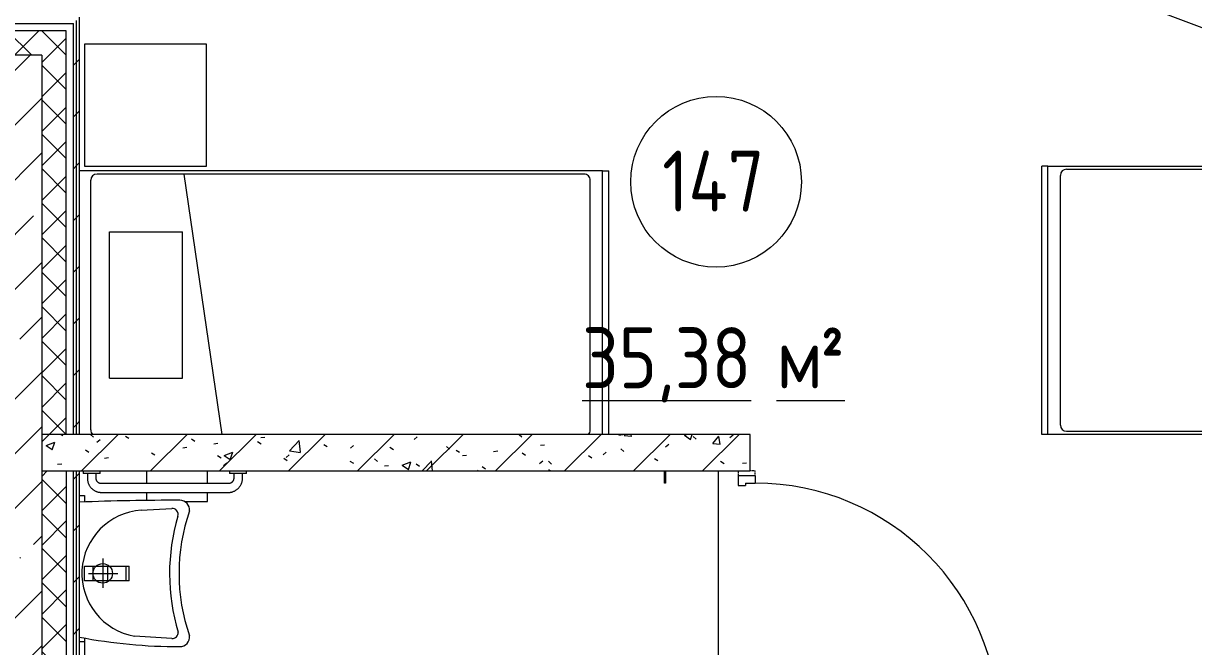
# Model space of a CAD drawing. Header units: millimetres. Extents: x -515342 to 330399, y -224905 to 507333.
# Drawn here: x -319173 to -314376, y -24624 to -22069 of the extents above; entities that cross this region are included whole.
import ezdxf

# ---------------------------------------------------------------- set-up
doc = ezdxf.new("R2010")
doc.units = ezdxf.units.MM
doc.linetypes.add('ASVP_Невидимые', pattern=[5, 3, -2])
for name, color, linetype, lineweight in [('Двери', 7, 'Continuous', 0), ('Марки помещений', 7, 'Continuous', 0), ('Мебель', 7, 'Continuous', 0), ('Оборудование', 7, 'Continuous', 0), ('Перекрытие', 7, 'Continuous', 0), ('Сантехника', 7, 'Continuous', 0), ('Стены внутренние', 7, 'Continuous', 0), ('Стены наружные', 7, 'Continuous', 0), ('Стены несущие', 7, 'Continuous', 0), ('Стены отделка', 7, 'Continuous', 0), ('Стены перегородки', 7, 'Continuous', 0), ('Стены штриховка', 7, 'Continuous', 0), ('экспертиза ДУ', 1, 'Continuous', 0)]:
    doc.layers.add(name, color=color, linetype=linetype, lineweight=lineweight)
doc.styles.add('GOST Common_1', font='', dxfattribs={"width": 0.9, "height": 250})
doc.styles.add('GOST Common_2', font='', dxfattribs={"width": 0.9, "height": 250})
doc.styles.get('GOST Common_1').set_extended_font_data('GOST Common')
doc.styles.get('GOST Common_2').set_extended_font_data('GOST Common')
pattern_1 = [(45, (-374753.14, -35598.53), (-224.5064, 224.5064), []), (45, (-374528.64, -35598.53), (-224.5064, 224.5064), [396.875, -79.375, 3.353, -76.022])]
pattern_2 = [(45, (-374753.14, -35598.53), (-70.71068, 70.71068), []), (135, (-374753.14, -35598.53), (-70.71068, -70.71068), [])]
pattern_3 = [(45, (-374753.14, -35598.53), (-106.066, 106.066), [])]

# ---------------------------------------------------------------- blocks, each defined once
blk = doc.blocks.new('Кровать-Больница - 1100 x 2200 мм-V27-О_АР_П_1_0_000_План 1 этажа')
at = {"layer": 'Мебель'}
for p, q in [((958.5, -1465.6), (958.5, 679)), ((-103.4, 632.8), (920.4, 632.8)), ((945.8, -1389.4), (945.8, 607.4)), ((108.5, 556.6), (108.5, 256.6)), ((108.5, 556.6), (708.5, 556.6)), ((708.5, 556.6), (708.5, 256.6)), ((945.8, 251.8), (-121.5, 96.1)), ((108.5, 256.6), (708.5, 256.6)), ((-103.4, -1414.8), (920.4, -1414.8)), ((-121.5, -1465.6), (958.5, -1465.6)), ((958.5, -1465.6), (958.5, -1491)), ((-121.5, -1491), (958.5, -1491))]:
    blk.add_line(p, q, dxfattribs=at)
for centre, start, end in [((-103.4, 607.4), 90, 135), ((920.4, 607.4), 0, 90), ((920.4, -1389.4), 270, 0), ((-103.4, -1389.4), 225, 270)]:
    blk.add_arc(centre, 25.4, start, end, dxfattribs=at)
blk = doc.blocks.new('Кровать-Больница - 1100 x 2200 мм-V4-О_АР_П_1_0_000_План 1 этажа')
at = {"layer": 'Мебель'}
for p, q in [((-141.5, 1491), (958.5, 1491)), ((-141.5, 1465.6), (-141.5, 1491)), ((958.5, 1465.6), (958.5, 1491)), ((-141.5, -683.6), (-141.5, 1465.6)), ((-141.5, 1465.6), (958.5, 1465.6)), ((958.5, 1465.6), (958.5, -683.6)), ((-103.4, 1414.8), (920.4, 1414.8)), ((-128.8, 1389.4), (-128.8, -607.4)), ((945.8, 1389.4), (945.8, -607.4)), ((945.8, -251.8), (-128.8, -95.1)), ((108.5, -256.6), (708.5, -256.6)), ((108.5, -556.6), (108.5, -256.6)), ((708.5, -556.6), (708.5, -256.6)), ((108.5, -556.6), (708.5, -556.6)), ((-103.4, -632.8), (920.4, -632.8)), ((-141.5, -683.6), (958.5, -683.6)), ((-141.5, -709), (-141.5, -683.6)), ((958.5, -709), (958.5, -683.6))]:
    blk.add_line(p, q, dxfattribs=at)
for centre, start, end in [((-103.4, 1389.4), 90, 180), ((920.4, 1389.4), 0, 90), ((-103.4, -607.4), 180, 270), ((920.4, -607.4), 270, 0)]:
    blk.add_arc(centre, 25.4, start, end, dxfattribs=at)
blk = doc.blocks.new('Дверь_Деревянная_1 полотно - АР_Дверь_Санузел_1000х2000h_полотно__Г_Пр-8752859-О_АР_П_1_0_000_План 1 этажа')
at = {"layer": 'Двери', "linetype": 'ASVP_Невидимые', "lineweight": 18}
for p, q in [((-550, -25), (-530, -25)), ((550, -25), (530, -25)), ((-550, -95), (-550, -75)), ((-530, -95), (-550, -95)), ((530, -95), (550, -95)), ((550, -95), (550, -75))]:
    blk.add_line(p, q, dxfattribs=at)
at = {"layer": 'Двери', "lineweight": 18}
for p, q in [((-530, -25), (-490, -25)), ((-530, -95), (-530, -25)), ((-490, -25), (-490, -55)), ((490, -25), (490, -55)), ((530, -25), (490, -25)), ((530, -95), (530, -25)), ((-530, -95), (-500, -95)), ((-500, -55), (-500, -95)), ((-500, -55), (-490, -55)), ((-500, -95), (-500, -1095)), ((-460, -95), (-500, -95)), ((-460, -95), (-460, -260)), ((500, -55), (490, -55)), ((500, -55), (500, -95)), ((530, -95), (500, -95)), ((-460, -330), (-460, -860)), ((-460, -930), (-460, -1095)), ((-500, -1095), (-460, -1095))]:
    blk.add_line(p, q, dxfattribs=at)
blk.add_arc((-500, -95), 1000, 270, 360, dxfattribs=at)
blk = doc.blocks.new('Прикроватная тумба - Прикроватная тумба-V28-О_АР_П_1_0_000_План 1 этажа')
at = {"layer": 'Мебель'}
for p, q in [((500, 500), (0, 500)), ((0, 500), (0, 0)), ((500, 0), (500, 500)), ((0, 0), (500, 0))]:
    blk.add_line(p, q, dxfattribs=at)
blk = doc.blocks.new('Раковина для МГН 600х450 - Раковина для МГН 600х450-10140932-О_АР_П_1_0_000_План 1 этажа')
at = {"layer": 'Сантехника'}
for p, q in [((-258.8, 253.2), (-266.6, 377.9)), ((266.6, 377.9), (257, 225.9)), ((-30, 191.2), (-30, 203.7)), ((30, 203.7), (-30, 203.7)), ((30, 203.7), (30, 191.2)), ((-30, 116.2), (-30, 191.2)), ((30, 191.2), (-30, 191.2)), ((0, 37.3), (0, 157.3)), ((30, 191.2), (30, 116.2)), ((-30, 56.2), (-30, 116.2)), ((30, 116.2), (-30, 116.2)), ((30, 116.2), (30, 56.2)), ((-61.5, 95), (58.5, 95)), ((-30, 20), (-30, 56.2)), ((30, 56.2), (-30, 56.2)), ((30, 56.2), (30, 20)), ((30, 20), (-30, 20))]:
    blk.add_line(p, q, dxfattribs=at)
blk.add_circle((0, 95), 40, dxfattribs=at)
for centre, radius, start, end in [((-260, 411), 40, 84.6341, 180), ((0, 1190.1), 782.4, 250.8821, 289.1179), ((260, 411), 40, 360, 95.3659), ((10581.6, 411), 10881.6, 180, 182.16475), ((-241.6, 379.4), 25, 73.3148, 183.5941), ((1.4, 1190.1), 821.3, 253.3148, 286.9337), ((241.6, 379.4), 25, 356.4059, 92.4122), ((-1895.6, 411), 2195.6, 349.2104, 360), ((0.7, 269.5), 260, 183.5941, 350.3344)]:
    blk.add_arc(centre, radius, start, end, dxfattribs=at)
blk = doc.blocks.new('МГН_Санузел_Поручень горизонтальный - АР_Сантехнические приборы_МГН_Поручень горизонтальный-3156318-О_АР_П_1_0_000_План 1 этажа')
at = {"layer": 'Сантехника'}
for p, q in [((-595.8, 88), (-1115.8, 88)), ((-1115.8, 52), (-595.8, 52)), ((-1190.8, 10), (-1190.8, 0)), ((-1190.8, 10), (-1155.8, 10)), ((-1173.8, 30), (-1173.8, 10)), ((-1155.8, 10), (-1120.8, 10)), ((-1137.8, 10), (-1137.8, 30)), ((-1120.8, 0), (-1120.8, 10)), ((-590.8, 10), (-590.8, 0)), ((-590.8, 10), (-555.8, 10)), ((-573.8, 30), (-573.8, 10)), ((-555.8, 10), (-520.8, 10)), ((-537.8, 10), (-537.8, 30)), ((-520.8, 0), (-520.8, 10))]:
    blk.add_line(p, q, dxfattribs=at)
at = {"layer": 'Сантехника', "flags": 128}
for points in [[(-1115.8, 88), (-1118.1, 88), (-1120.4, 87.8), (-1122.7, 87.6), (-1125, 87.3), (-1127.3, 86.8), (-1129.6, 86.3), (-1131.8, 85.7), (-1134, 85.1), (-1136.2, 84.3), (-1138.4, 83.4), (-1140.5, 82.5), (-1142.6, 81.4), (-1144.6, 80.3), (-1146.6, 79.1), (-1148.5, 77.9), (-1150.4, 76.5), (-1152.3, 75.1), (-1154, 73.6), (-1155.8, 72), (-1157.4, 70.4), (-1159, 68.7), (-1160.5, 67), (-1161.9, 65.1), (-1163.3, 63.3), (-1164.6, 61.3), (-1165.8, 59.4), (-1166.9, 57.3), (-1168, 55.3), (-1169, 53.2), (-1169.9, 51), (-1170.7, 48.8), (-1171.4, 46.6), (-1172, 44.4), (-1172.5, 42.1), (-1173, 39.9), (-1173.3, 37.6), (-1173.6, 35.3), (-1173.7, 32.9), (-1173.8, 30.6), (-1173.8, 30)], [(-1137.8, 30), (-1137.8, 30.9), (-1137.7, 31.8), (-1137.6, 32.6), (-1137.5, 33.5), (-1137.4, 34.4), (-1137.2, 35.2), (-1136.9, 36.1), (-1136.7, 36.9), (-1136.4, 37.8), (-1136.1, 38.6), (-1135.7, 39.4), (-1135.3, 40.2), (-1134.9, 40.9), (-1134.4, 41.7), (-1134, 42.4), (-1133.4, 43.1), (-1132.9, 43.8), (-1132.3, 44.5), (-1131.7, 45.2), (-1131.1, 45.8), (-1130.5, 46.4), (-1129.8, 47), (-1129.1, 47.5), (-1128.4, 48), (-1127.7, 48.5), (-1126.9, 49), (-1126.2, 49.4), (-1125.4, 49.8), (-1124.6, 50.2), (-1123.8, 50.5), (-1122.9, 50.8), (-1122.1, 51.1), (-1121.3, 51.3), (-1120.4, 51.5), (-1119.5, 51.7), (-1118.7, 51.8), (-1117.8, 51.9), (-1116.9, 52), (-1116, 52), (-1115.8, 52)], [(-537.8, 30), (-537.8, 32.3), (-538, 34.6), (-538.2, 36.9), (-538.5, 39.2), (-539, 41.5), (-539.5, 43.8), (-540.1, 46), (-540.7, 48.2), (-541.5, 50.4), (-542.4, 52.6), (-543.3, 54.7), (-544.3, 56.8), (-545.5, 58.8), (-546.7, 60.8), (-547.9, 62.7), (-549.3, 64.6), (-550.7, 66.5), (-552.2, 68.2), (-553.8, 70), (-555.4, 71.6), (-557.1, 73.2), (-558.8, 74.7), (-560.7, 76.1), (-562.5, 77.5), (-564.5, 78.8), (-566.4, 80), (-568.5, 81.2), (-570.5, 82.2), (-572.6, 83.2), (-574.8, 84.1), (-577, 84.9), (-579.2, 85.6), (-581.4, 86.2), (-583.7, 86.7), (-585.9, 87.2), (-588.2, 87.5), (-590.5, 87.8), (-592.9, 87.9), (-595.2, 88), (-595.8, 88)], [(-595.8, 52), (-594.9, 52), (-594, 51.9), (-593.2, 51.8), (-592.3, 51.7), (-591.4, 51.6), (-590.6, 51.4), (-589.7, 51.1), (-588.9, 50.9), (-588, 50.6), (-587.2, 50.3), (-586.4, 49.9), (-585.6, 49.5), (-584.9, 49.1), (-584.1, 48.6), (-583.4, 48.2), (-582.7, 47.6), (-582, 47.1), (-581.3, 46.5), (-580.6, 45.9), (-580, 45.3), (-579.4, 44.7), (-578.8, 44), (-578.3, 43.3), (-577.8, 42.6), (-577.3, 41.9), (-576.8, 41.1), (-576.4, 40.4), (-576, 39.6), (-575.6, 38.8), (-575.3, 38), (-575, 37.1), (-574.7, 36.3), (-574.5, 35.5), (-574.3, 34.6), (-574.1, 33.7), (-574, 32.9), (-573.9, 32), (-573.8, 31.1), (-573.8, 30.2), (-573.8, 30)]]:
    blk.add_lwpolyline(points, dxfattribs=at)
blk = doc.blocks.new('Опорный поручень - Опорный поручень для раковины-8747147-О_АР_П_1_0_000_План 1 этажа')
at = {"layer": 'Оборудование'}
for p, q in [((76235, 10765), (76235, 10925)), ((76255, 10925), (76235, 10925)), ((76235, 10865), (75795, 10865)), ((75795, 10825), (76235, 10825)), ((76235, 10765), (76255, 10765))]:
    blk.add_line(p, q, dxfattribs=at)
at = {"layer": 'Оборудование', "flags": 128}
for points in [[(75685, 10845), (75685, 10845.8), (75685.1, 10846.6), (75685.1, 10847.4), (75685.3, 10848.2), (75685.4, 10849), (75685.6, 10849.8), (75685.8, 10850.5), (75686, 10851.3), (75686.3, 10852), (75686.6, 10852.8), (75686.9, 10853.5), (75687.3, 10854.2), (75687.6, 10854.9), (75688.1, 10855.6), (75688.5, 10856.3), (75689, 10856.9), (75689.4, 10857.6), (75690, 10858.2), (75690.5, 10858.8), (75691.1, 10859.3), (75691.7, 10859.9), (75692.3, 10860.4), (75692.9, 10860.9), (75693.5, 10861.4), (75694.2, 10861.8), (75694.9, 10862.2), (75695.6, 10862.6), (75696.3, 10863), (75697, 10863.3), (75697.8, 10863.6), (75698.5, 10863.9), (75699.3, 10864.2), (75700, 10864.4), (75700.8, 10864.6), (75701.6, 10864.7), (75702.4, 10864.8), (75703.2, 10864.9), (75704, 10865), (75704.8, 10865), (75705, 10865)], [(75705, 10825), (75704.2, 10825), (75703.4, 10825.1), (75702.6, 10825.1), (75701.8, 10825.3), (75701, 10825.4), (75700.2, 10825.6), (75699.5, 10825.8), (75698.7, 10826), (75698, 10826.3), (75697.2, 10826.6), (75696.5, 10826.9), (75695.8, 10827.3), (75695.1, 10827.6), (75694.4, 10828.1), (75693.7, 10828.5), (75693.1, 10829), (75692.4, 10829.4), (75691.8, 10830), (75691.2, 10830.5), (75690.7, 10831.1), (75690.1, 10831.7), (75689.6, 10832.3), (75689.1, 10832.9), (75688.6, 10833.5), (75688.2, 10834.2), (75687.8, 10834.9), (75687.4, 10835.6), (75687, 10836.3), (75686.7, 10837), (75686.4, 10837.8), (75686.1, 10838.5), (75685.8, 10839.3), (75685.6, 10840), (75685.4, 10840.8), (75685.3, 10841.6), (75685.2, 10842.4), (75685.1, 10843.2), (75685, 10844), (75685, 10844.8), (75685, 10845)], [(75795, 10865), (75791.4, 10865), (75787.8, 10865), (75784.2, 10865), (75780.7, 10865), (75777.1, 10865), (75773.6, 10865), (75770.1, 10865), (75766.7, 10865), (75763.3, 10865), (75760, 10865), (75756.7, 10865), (75753.4, 10865), (75750.3, 10865), (75747.2, 10865), (75744.2, 10865), (75741.3, 10865), (75738.4, 10865), (75735.7, 10865), (75733, 10865), (75730.4, 10865), (75728, 10865), (75725.6, 10865), (75723.4, 10865), (75721.3, 10865), (75719.3, 10865), (75717.4, 10865), (75715.6, 10865), (75714, 10865), (75712.5, 10865), (75711.1, 10865), (75709.9, 10865), (75708.8, 10865), (75707.8, 10865), (75707, 10865), (75706.3, 10865), (75705.8, 10865), (75705.4, 10865), (75705.1, 10865), (75705, 10865), (75705, 10865)], [(75705, 10865), (75705.1, 10865), (75705.3, 10865), (75705.6, 10865), (75706.1, 10865), (75706.8, 10865), (75707.6, 10865), (75708.5, 10865), (75709.6, 10865), (75710.8, 10865), (75712.1, 10865), (75713.6, 10865), (75715.2, 10865), (75716.9, 10865), (75718.7, 10865), (75720.7, 10865), (75722.8, 10865), (75725, 10865), (75727.3, 10865), (75729.8, 10865), (75732.3, 10865), (75734.9, 10865), (75737.7, 10865), (75740.5, 10865), (75743.4, 10865), (75746.4, 10865), (75749.4, 10865), (75752.6, 10865), (75755.8, 10865), (75759.1, 10865), (75762.4, 10865), (75765.8, 10865), (75769.2, 10865), (75772.7, 10865), (75776.2, 10865), (75779.7, 10865), (75783.3, 10865), (75786.8, 10865), (75790.4, 10865), (75794, 10865), (75795, 10865)], [(75795, 10825), (75791.4, 10825), (75787.8, 10825), (75784.2, 10825), (75780.7, 10825), (75777.1, 10825), (75773.6, 10825), (75770.1, 10825), (75766.7, 10825), (75763.3, 10825), (75760, 10825), (75756.7, 10825), (75753.4, 10825), (75750.3, 10825), (75747.2, 10825), (75744.2, 10825), (75741.3, 10825), (75738.4, 10825), (75735.7, 10825), (75733, 10825), (75730.4, 10825), (75728, 10825), (75725.6, 10825), (75723.4, 10825), (75721.3, 10825), (75719.3, 10825), (75717.4, 10825), (75715.6, 10825), (75714, 10825), (75712.5, 10825), (75711.1, 10825), (75709.9, 10825), (75708.8, 10825), (75707.8, 10825), (75707, 10825), (75706.3, 10825), (75705.8, 10825), (75705.4, 10825), (75705.1, 10825), (75705, 10825), (75705, 10825)], [(75705, 10825), (75705.1, 10825), (75705.3, 10825), (75705.6, 10825), (75706.1, 10825), (75706.8, 10825), (75707.6, 10825), (75708.5, 10825), (75709.6, 10825), (75710.8, 10825), (75712.1, 10825), (75713.6, 10825), (75715.2, 10825), (75716.9, 10825), (75718.7, 10825), (75720.7, 10825), (75722.8, 10825), (75725, 10825), (75727.3, 10825), (75729.8, 10825), (75732.3, 10825), (75734.9, 10825), (75737.7, 10825), (75740.5, 10825), (75743.4, 10825), (75746.4, 10825), (75749.4, 10825), (75752.6, 10825), (75755.8, 10825), (75759.1, 10825), (75762.4, 10825), (75765.8, 10825), (75769.2, 10825), (75772.7, 10825), (75776.2, 10825), (75779.7, 10825), (75783.3, 10825), (75786.8, 10825), (75790.4, 10825), (75794, 10825), (75795, 10825)]]:
    blk.add_lwpolyline(points, dxfattribs=at)
blk = doc.blocks.new('2D_МГН_Санузел_Аксессуары - АР_Сантехнические приборы_Универсальный травмобезопасный держатель _крючок_-10688742-О_АР_П_1_0_000_План 1 этажа')
at = {"layer": 'Сантехника'}
for p, q in [((-111.6, 75), (-111.6, 125)), ((-111.6, 125), (-106.6, 125)), ((-106.6, 125), (-106.6, 75))]:
    blk.add_line(p, q, dxfattribs=at)
blk = doc.blocks.new('2D_МГН_Санузел_Аксессуары - АР_Сантехнические приборы_Зеркало поворотное-10688763-О_АР_П_1_0_000_План 1 этажа')
at = {"layer": 'Сантехника'}
for p, q in [((-409.1, 27.5), (-409.1, 47.5)), ((-409.1, 47.5), (-381.9, 47.5)), ((175.3, 47.5), (190.9, 47.5))]:
    blk.add_line(p, q, dxfattribs=at)
blk = doc.blocks.new('2D_МГН_Санузел_Аксессуары - АР_Сантехнические приборы_Бесконтактная сушилка для рук-V285-О_АР_П_1_0_000_План 1 этажа')
at = {"layer": 'Сантехника'}
for p, q in [((-234.1, 200), (-234.1, 162.9)), ((-139.2, 200), (-234.1, 200)), ((15.9, 163), (15.9, 196.3)), ((-234.1, 127), (-234.1, 75)), ((15.9, 75), (15.9, 127.2))]:
    blk.add_line(p, q, dxfattribs=at)
blk = doc.blocks.new('ASVP_Марка_Помещение_ДваЗначения - Номер Площадь-685795-О_АР_П_1_0_000_План 1 этажа')
at = {"layer": 'Марки помещений'}
blk.add_circle((0, 0), 3.5, dxfattribs=at)

msp = doc.modelspace()

# ---------------------------------------------------------------- hatches: boundary and pattern name
at = {"layer": 'Стены внутренние'}
h = msp.add_hatch(dxfattribs=at)
h.set_pattern_fill('FP_11', color=256, style=0, pattern_type=2)
h.set_pattern_definition(pattern_3)
h.paths.add_polyline_path([(-318955.6427, -23753.5295), (-318955.6427, -22068.5295), (-318968.1427, -22068.5295), (-318968.1427, -23753.5295)])
h = msp.add_hatch(dxfattribs=at)
h.set_pattern_fill('FP_11', color=256, style=0, pattern_type=2)
h.set_pattern_definition(pattern_3)
h.paths.add_polyline_path([(-318943.1427, -23753.5295), (-318943.1427, -22056.0295), (-318955.6427, -22056.0295), (-318955.6427, -23753.5295)])
h = msp.add_hatch(dxfattribs=at)
h.set_pattern_fill('FP_1', color=256, style=0, pattern_type=2)
h.set_pattern_definition(pattern_1)
h.paths.add_polyline_path([(-319098.1427, -22588.5295), (-319098.1427, -22198.5295), (-321903.1427, -22198.5295), (-321903.1427, -22588.5295), (-319488.1427, -22588.5295)])
h = msp.add_hatch(dxfattribs=at)
h.set_pattern_fill('FP_1', color=256, style=0, pattern_type=2)
h.set_pattern_definition(pattern_1)
h.paths.add_polyline_path([(-319488.1427, -26593.5295), (-319098.1427, -26593.5295), (-319098.1427, -22588.5295), (-319488.1427, -22588.5295), (-319488.1427, -26203.5295)])
h = msp.add_hatch(dxfattribs=at)
h.set_pattern_fill('FP_3', color=256, style=0, pattern_type=2)
h.set_pattern_definition([(45, (-374753.14, -35598.53), (-141.42136, 141.42136), [])])
h.paths.add_polyline_path([(-318955.6427, -23903.5295), (-316193.1427, -23903.5295), (-316193.1427, -23753.5295), (-319098.1427, -23753.5295), (-319098.1427, -23903.5295), (-318968.1427, -23903.5295)])
h = msp.add_hatch(dxfattribs=at)
h.set_pattern_fill('FP_4', color=256, style=0, pattern_type=2)
h.set_pattern_definition([(50, (-374753.14, -35598.53), (364.368, -31.8783), [38.1, -419.1]), (355, (-374753.14, -35598.53), (-70.4859, 382.1133), [30.48, -335.28]), (100.451, (-374722.78, -35601.2), (293.885, 350.2334), [32.38, -356.18]), (46.184, (-374753.14, -35496.93), (542.1585, -84.0858), [57.15, -628.65]), (96.636, (-374707.96, -35503.94), (474.805, 494.8554), [48.57, -534.27]), (351.184, (-374753.14, -35496.93), (474.81, 494.85), [45.72, -502.92]), (21, (-374702.34, -35522.33), (303.2285, -204.5305), [38.1, -419.1]), (326, (-374702.34, -35522.33), (123.604, 368.376), [30.48, -335.28]), (71.451, (-374677.07, -35539.37), (426.8341, 163.8427), [32.38, -356.18]), (37.5, (-374753.14, -35598.53), (6.17665, 169.11015), [16.764, -314.452, 16.764, -323.596, -336.55]), (37.5, (-374753.14, -35598.53), (6.17665, 169.11015), [-671.576, 16.764, -319.786]), (7.5, (-374753.14, -35598.53), (133.6389, 200.3615), [16.764, -177.292, 16.764, -306.832, -128.27]), (7.5, (-374753.14, -35598.53), (133.6389, 200.3615), [-517.652, 16.764, -111.506]), (327.5, (-374866.43, -35598.53), (271.18182, -11.45836), [16.764, -110.236, 16.764, -379.476, -525.78]), (327.5, (-374866.43, -35598.53), (271.18182, -11.45836), [-523.24, 16.764, -509.016]), (317.5, (-374917.23, -35598.53), (296.2585, 50.8528), [16.764, -148.336, 16.764, -246.38, -373.38]), (317.5, (-374917.23, -35598.53), (296.2585, 50.8528), [-428.244, 16.764, -356.616])])
h.paths.add_polyline_path([(-318955.6427, -23903.5295), (-316193.1427, -23903.5295), (-316193.1427, -23753.5295), (-319098.1427, -23753.5295), (-319098.1427, -23903.5295), (-318968.1427, -23903.5295)])
h = msp.add_hatch(dxfattribs=at)
h.set_pattern_fill('FP_11', color=256, style=0, pattern_type=2)
h.set_pattern_definition(pattern_3)
h.paths.add_polyline_path([(-318968.1427, -26203.5295), (-318955.6427, -26203.5295), (-318955.6427, -23903.5295), (-318968.1427, -23903.5295), (-318968.1427, -26063.7584)])
h = msp.add_hatch(dxfattribs=at)
h.set_pattern_fill('FP_11', color=256, style=0, pattern_type=2)
h.set_pattern_definition(pattern_3)
h.paths.add_polyline_path([(-318955.6427, -26203.5295), (-318943.1427, -26203.5295), (-318943.1427, -23903.5295), (-318955.6427, -23903.5295), (-318955.6427, -26063.7584)])
at = {"layer": 'Стены наружные'}
h = msp.add_hatch(dxfattribs=at)
h.set_pattern_fill('FP_10', color=256, style=0, pattern_type=2)
h.set_pattern_definition(pattern_2)
h.paths.add_polyline_path([(-320608.3697, -22198.5295), (-319098.1427, -22198.5295), (-319098.1427, -22098.5295), (-321903.1427, -22098.5295), (-321903.1427, -22198.5295), (-321496.7168, -22198.5295)])
h = msp.add_hatch(dxfattribs=at)
h.set_pattern_fill('FP_10', color=256, style=0, pattern_type=2)
h.set_pattern_definition(pattern_2)
h.paths.add_polyline_path([(-318998.1427, -26203.5295), (-318998.1427, -23903.5295), (-319098.1427, -23903.5295), (-319098.1427, -26203.5295)])
h.paths.add_polyline_path([(-318998.1427, -23753.5295), (-318998.1427, -22098.5295), (-319098.1427, -22098.5295), (-319098.1427, -23753.5295)])

# ---------------------------------------------------------------- linework, layer by layer
at = {"layer": 'Перекрытие'}
msp.add_line((-316323.1427, -25003.5295), (-316323.1427, -23903.5295), dxfattribs=at)
at = {"layer": 'Стены несущие'}
for q in [(-321903.1427, -22198.5295), (-319098.1427, -26203.5295)]:
    msp.add_line((-319098.1427, -22198.5295), q, dxfattribs=at)
at = {"layer": 'Стены отделка'}
for p, q in [((-318943.1427, -23753.5295), (-318943.1427, -22043.5295)), ((-318998.1427, -23903.5295), (-318998.1427, -26203.5295)), ((-318943.1427, -26203.5295), (-318943.1427, -23903.5295))]:
    msp.add_line(p, q, dxfattribs=at)
at = {"layer": 'Стены перегородки'}
for p, q in [((-316193.1427, -23753.5295), (-319098.1427, -23753.5295)), ((-316193.1427, -23903.5295), (-316193.1427, -23753.5295)), ((-319098.1427, -23903.5295), (-316193.1427, -23903.5295))]:
    msp.add_line(p, q, dxfattribs=at)
at = {"layer": 'Стены штриховка'}
for p, q in [((-321773.1427, -22068.5295), (-318968.1427, -22068.5295)), ((-318968.1427, -23753.5295), (-318968.1427, -22068.5295)), ((-318955.6427, -23753.5295), (-318955.6427, -22056.0295)), ((-318943.1427, -22098.5295), (-318943.1427, -22056.0295)), ((-318998.1427, -22098.5295), (-321803.1427, -22098.5295)), ((-318998.1427, -23753.5295), (-318998.1427, -22098.5295)), ((-318968.1427, -26203.5295), (-318968.1427, -23903.5295)), ((-318955.6427, -26203.5295), (-318955.6427, -23903.5295))]:
    msp.add_line(p, q, dxfattribs=at)
at = {"layer": 'экспертиза ДУ'}
msp.add_lwpolyline([(-287176.361, -32372.9313), (-451777.9117, 29956.5807)], dxfattribs=at)

# ---------------------------------------------------------------- block references
at = {"layer": 'Двери', "rotation": 90.0000000000002}
msp.add_blockref('Дверь_Деревянная_1 полотно - АР_Дверь_Санузел_1000х2000h_полотно__Г_Пр-8752859-О_АР_П_1_0_000_План 1 этажа', (-316268.1427, -24453.5295), dxfattribs=at)
at = {"layer": 'Марки помещений', "xscale": 99.99999999999993, "yscale": 99.99999999999993, "zscale": 99.99999999999993}
msp.add_blockref('ASVP_Марка_Помещение_ДваЗначения - Номер Площадь-685795-О_АР_П_1_0_000_План 1 этажа', (-316333.5102, -22717.7642), dxfattribs=at)
at = {"layer": 'Мебель'}
msp.add_blockref('Прикроватная тумба - Прикроватная тумба-V28-О_АР_П_1_0_000_План 1 этажа', (-318923.1427, -22653.5295), dxfattribs=at)
for name, p, rotation in [('Кровать-Больница - 1100 x 2200 мм-V27-О_АР_П_1_0_000_План 1 этажа', (-318264.1361, -23632.0115), 90.00000000000031), ('Кровать-Больница - 1100 x 2200 мм-V4-О_АР_П_1_0_000_План 1 этажа', (-313507.1492, -23612.0115), 90.00000000000007)]:
    msp.add_blockref(name, p, dxfattribs=dict(at, rotation=rotation))
at = {"layer": 'Оборудование', "rotation": 180}
msp.add_blockref('Опорный поручень - Опорный поручень для раковины-8747147-О_АР_П_1_0_000_План 1 этажа', (-242688.1427, -13838.5295), dxfattribs=at)
at = {"layer": 'Сантехника'}
for name, p, rotation in [('МГН_Санузел_Поручень горизонтальный - АР_Сантехнические приборы_МГН_Поручень горизонтальный-3156318-О_АР_П_1_0_000_План 1 этажа', (-319448.9383, -23903.5295), 180), ('2D_МГН_Санузел_Аксессуары - АР_Сантехнические приборы_Бесконтактная сушилка для рук-V285-О_АР_П_1_0_000_План 1 этажа', (-318652.2173, -23828.5295), 180), ('2D_МГН_Санузел_Аксессуары - АР_Сантехнические приборы_Универсальный травмобезопасный держатель _крючок_-10688742-О_АР_П_1_0_000_План 1 этажа', (-316652.2173, -23828.5295), 180), ('2D_МГН_Санузел_Аксессуары - АР_Сантехнические приборы_Зеркало поворотное-10688763-О_АР_П_1_0_000_План 1 этажа', (-318970.6427, -24412.6041), 269.9999999999999), ('Раковина для МГН 600х450 - Раковина для МГН 600х450-10140932-О_АР_П_1_0_000_План 1 этажа', (-318943.1427, -24323.5295), 269.9999999999996)]:
    msp.add_blockref(name, p, dxfattribs=dict(at, rotation=rotation))

# ---------------------------------------------------------------- texts
at = {"layer": 'Марки помещений', "char_height": 250, "attachment_point": 1}
for s, insert, width, style in [('147', (-316554.4674, -22590.0392), 548.35425, 'GOST Common_1'), ('\\L35,38 ', (-316882.9537, -23314.5696), 966.835125, 'GOST Common_1'), ('\\L\\fGOST Common|b0|i0|c238|p34|;\\W.9;\\L²', (-315906.6412, -23314.5696), 165.949312, 'GOST Common_2'), ('\\L\\fGOST Common|b0|i0|c204|p34|;\\W.9;\\Lм', (-316085.2349, -23314.5696), 216.455625, 'GOST Common_1')]:
    msp.add_mtext(s, dxfattribs=dict(at, insert=insert, width=width, style=style))

doc.saveas('drawing.dxf')
